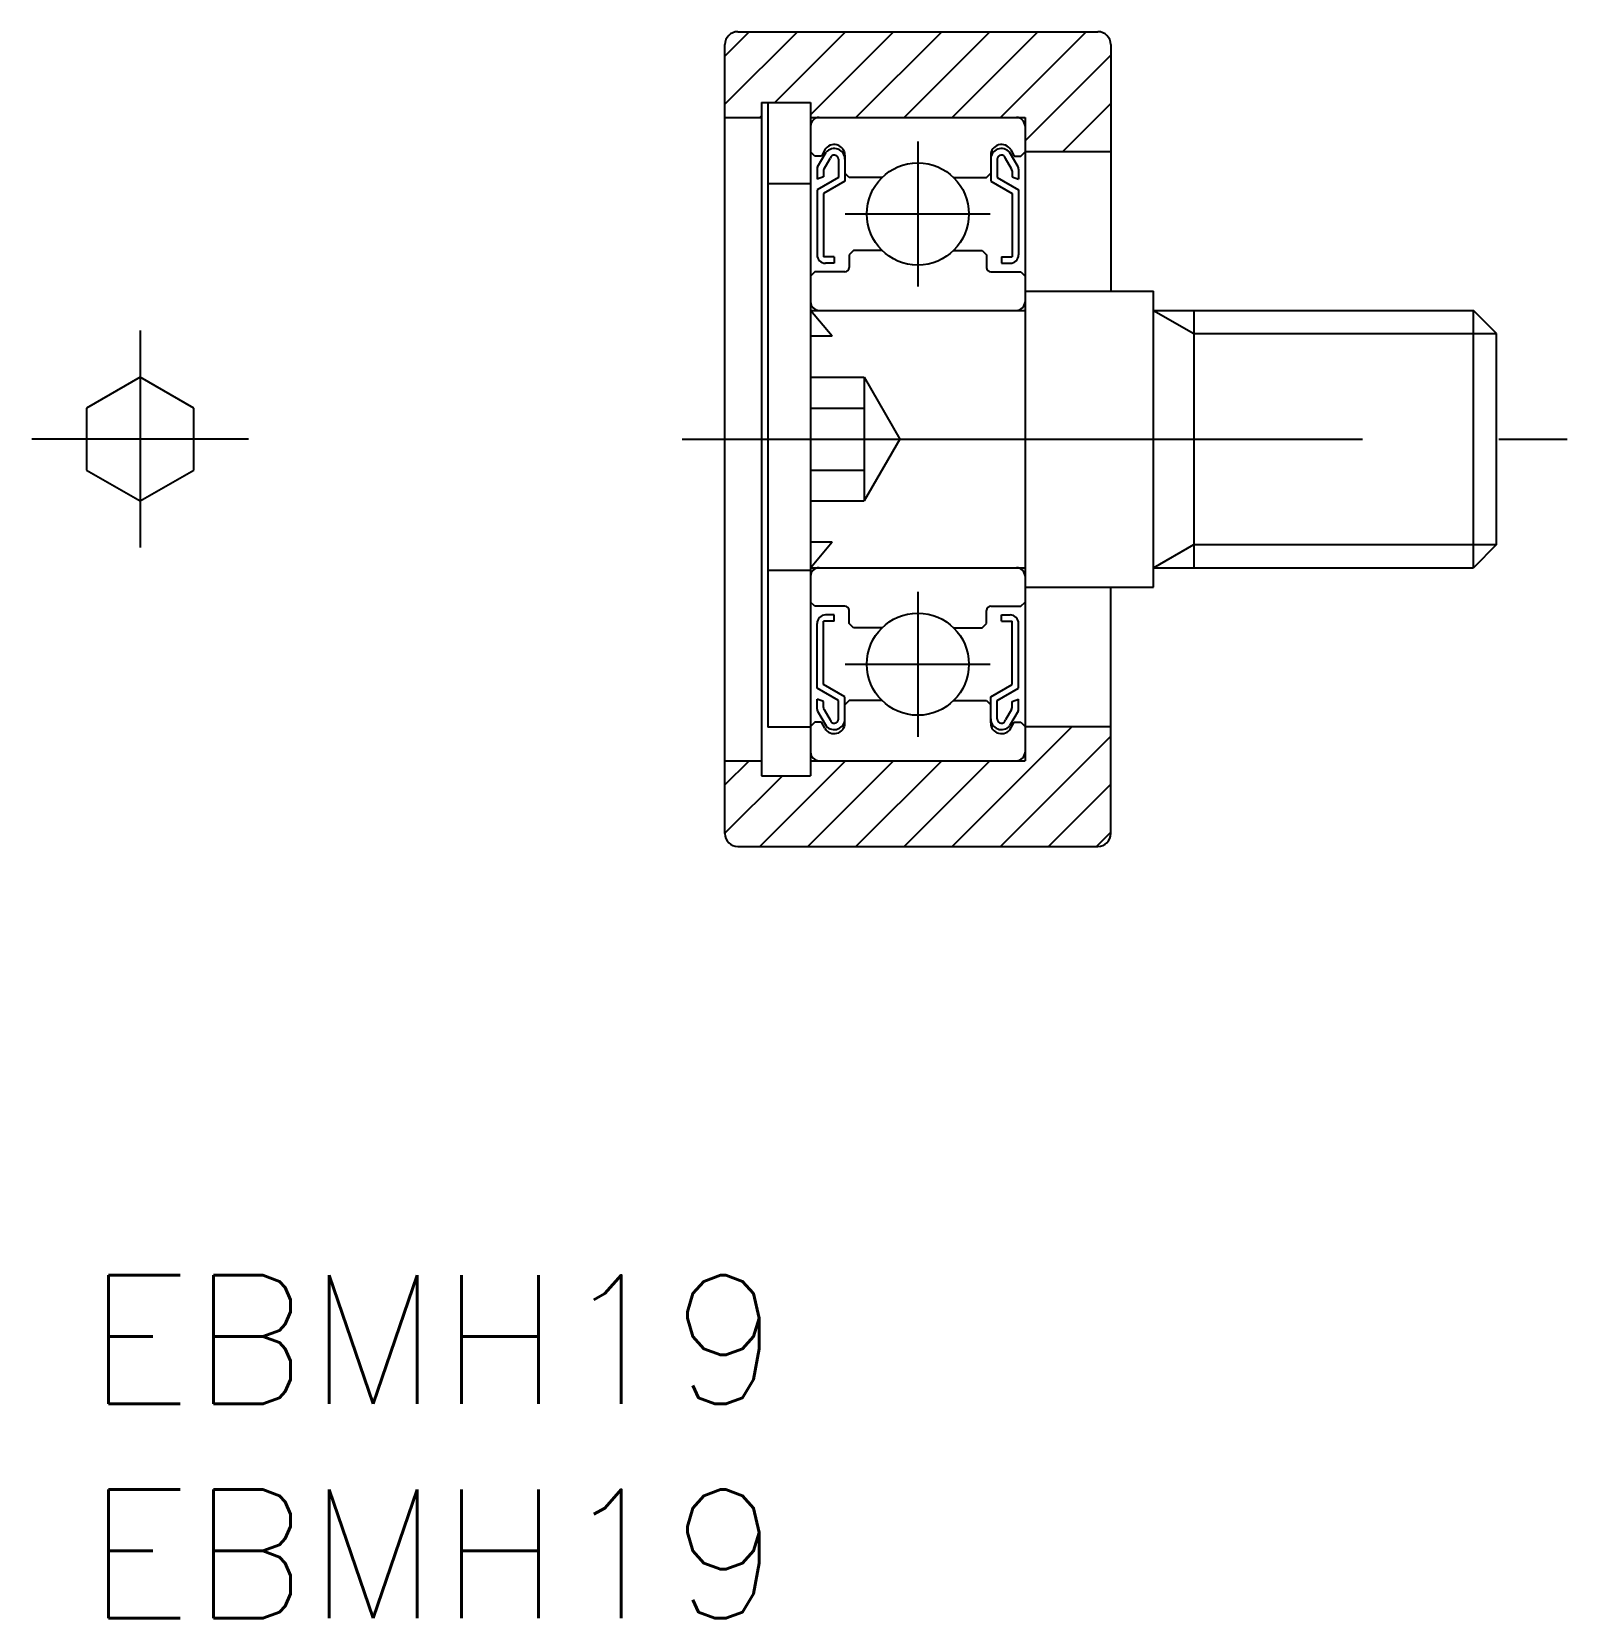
# Model space of a CAD drawing. Extents: x -1.3 to 34.5, y -8 to 29.
import ezdxf

# ---------------------------------------------------------------- set-up
doc = ezdxf.new("R2010")
doc.units = 0
doc.header["$LTSCALE"] = 0.5
doc.linetypes.add('CENTER', pattern=[50.8, 31.75, -6.35, 6.35, -6.35])
doc.linetypes.add('DASHED', pattern=[19.05, 12.7, -6.35])
for name, color, linetype in [('MSM_CENTER', 1, 'CENTER'), ('MSM_CONTINUOUS', 7, 'CONTINUOUS'), ('MSM_DASHED', 4, 'DASHED'), ('MSM_NARROW', 5, 'CONTINUOUS'), ('MSM_PART_NUMBER', 7, 'CONTINUOUS')]:
    doc.layers.add(name, color=color, linetype=linetype)
doc.styles.get("Standard").update_dxf_attribs({"font": 'txt.shx', "height": 3, "bigfont": 'bigfont.shx'})

# ---------------------------------------------------------------- blocks, each defined once
blk = doc.blocks.new('*U10')
at = {"layer": 'MSM_PART_NUMBER'}
blk.add_text('EBMH19', height=3, dxfattribs=at).set_placement((0, -3))
blk = doc.blocks.new('*U11')
at = {"layer": 'MSM_PART_NUMBER'}
blk.add_text('EBMH19', height=3, dxfattribs=at).set_placement((0, -8))

msp = doc.modelspace()

# ---------------------------------------------------------------- linework, layer by layer
at = {"layer": 'MSM_CENTER'}
for p, q in [((19.389, 26.441), (19.389, 23.059)), ((17.698, 24.75), (21.08, 24.75)), ((1.25, 22.029), (1.25, 16.971)), ((3.779, 19.5), (-1.279, 19.5)), ((13.889, 19.5), (34.538, 19.5)), ((19.389, 15.941), (19.389, 12.559)), ((17.698, 14.25), (21.08, 14.25))]:
    msp.add_line(p, q, dxfattribs=at)
at = {"layer": 'MSM_CONTINUOUS'}
for p, q in [((15.189, 29), (23.589, 29)), ((14.889, 10.3), (14.889, 28.7)), ((23.889, 28.7), (23.889, 22.95)), ((15.739, 27.35), (15.739, 11.65)), ((15.739, 27.35), (16.889, 27.35)), ((15.889, 27.35), (15.889, 12.778)), ((16.889, 27.35), (16.889, 11.65)), ((14.889, 27), (15.739, 27)), ((16.889, 27), (21.889, 27)), ((21.889, 27), (21.889, 12)), ((16.989, 26.1), (16.889, 26.2)), ((17.139, 26.1), (16.989, 26.1)), ((17.052, 25.847), (17.25, 26.188)), ((17.223, 26.245), (17.139, 26.1)), ((17.202, 25.806), (17.342, 26.047)), ((17.539, 26.025), (17.539, 25.6)), ((17.689, 26.12), (17.689, 25.513)), ((21.089, 26.12), (21.089, 25.513)), ((21.239, 26.025), (21.239, 25.6)), ((21.576, 25.806), (21.437, 26.047)), ((21.726, 25.847), (21.528, 26.188)), ((21.556, 26.245), (21.639, 26.1)), ((21.639, 26.1), (21.789, 26.1)), ((21.789, 26.1), (21.889, 26.2)), ((21.889, 26.209), (23.889, 26.209)), ((17.039, 25.797), (17.039, 25.564)), ((17.189, 25.618), (17.039, 25.564)), ((17.539, 25.6), (17.039, 25.311)), ((17.189, 25.756), (17.189, 25.618)), ((17.789, 25.6), (17.689, 25.7)), ((18.555, 25.6), (17.789, 25.6)), ((20.223, 25.6), (20.989, 25.6)), ((20.989, 25.6), (21.089, 25.7)), ((21.239, 25.6), (21.739, 25.311)), ((21.589, 25.756), (21.589, 25.618)), ((21.589, 25.618), (21.739, 25.564)), ((21.739, 25.797), (21.739, 25.564)), ((16.889, 25.45), (15.889, 25.45)), ((17.039, 25.311), (17.039, 23.8)), ((17.689, 25.513), (17.189, 25.225)), ((17.189, 25.225), (17.189, 23.75)), ((21.089, 25.513), (21.589, 25.225)), ((21.589, 25.225), (21.589, 23.75)), ((21.739, 25.311), (21.739, 23.8)), ((17.439, 23.75), (17.189, 23.75)), ((17.439, 23.75), (17.439, 23.6)), ((17.889, 23.9), (17.789, 23.8)), ((17.789, 23.8), (17.789, 23.5)), ((18.555, 23.9), (17.889, 23.9)), ((20.223, 23.9), (20.889, 23.9)), ((20.889, 23.9), (20.989, 23.8)), ((20.989, 23.8), (20.989, 23.5)), ((21.339, 23.75), (21.589, 23.75)), ((21.339, 23.75), (21.339, 23.6)), ((16.989, 23.4), (16.889, 23.3)), ((17.689, 23.4), (16.989, 23.4)), ((17.439, 23.6), (17.239, 23.6)), ((21.089, 23.4), (21.789, 23.4)), ((21.339, 23.6), (21.539, 23.6)), ((21.789, 23.4), (21.889, 23.3)), ((21.889, 22.95), (24.889, 22.95)), ((24.889, 16.05), (24.889, 22.95)), ((16.889, 22.5), (21.889, 22.5)), ((24.889, 22.5), (32.348, 22.5)), ((25.827, 22.5), (25.827, 16.5)), ((32.348, 16.5), (32.348, 22.5)), ((32.889, 21.959), (32.348, 22.5)), ((32.889, 17.042), (32.889, 21.959)), ((1.25, 20.943), (0, 20.222)), ((2.5, 20.222), (1.25, 20.943)), ((0, 20.222), (0, 18.778)), ((2.5, 18.778), (2.5, 20.222)), ((0, 18.778), (1.25, 18.057)), ((1.25, 18.057), (2.5, 18.778)), ((32.889, 17.042), (32.348, 16.5)), ((16.889, 16.438), (15.889, 16.438)), ((16.889, 16.5), (21.889, 16.5)), ((24.889, 16.5), (32.348, 16.5)), ((21.889, 16.05), (24.889, 16.05)), ((23.889, 10.3), (23.889, 16.05)), ((16.989, 15.6), (16.889, 15.7)), ((17.689, 15.6), (16.989, 15.6)), ((21.089, 15.6), (21.789, 15.6)), ((21.789, 15.6), (21.889, 15.7)), ((17.039, 13.689), (17.039, 15.2)), ((17.189, 13.775), (17.189, 15.25)), ((17.439, 15.25), (17.189, 15.25)), ((17.439, 15.4), (17.239, 15.4)), ((17.439, 15.25), (17.439, 15.4)), ((17.789, 15.2), (17.789, 15.5)), ((17.889, 15.1), (17.789, 15.2)), ((20.889, 15.1), (20.989, 15.2)), ((20.989, 15.2), (20.989, 15.5)), ((21.339, 15.4), (21.539, 15.4)), ((21.339, 15.25), (21.339, 15.4)), ((21.339, 15.25), (21.589, 15.25)), ((21.589, 13.775), (21.589, 15.25)), ((21.739, 13.689), (21.739, 15.2)), ((18.555, 15.1), (17.889, 15.1)), ((20.223, 15.1), (20.889, 15.1)), ((17.689, 13.487), (17.189, 13.775)), ((21.089, 13.487), (21.589, 13.775)), ((17.539, 13.4), (17.039, 13.689)), ((17.189, 13.382), (17.039, 13.436)), ((17.039, 13.203), (17.039, 13.436)), ((17.189, 13.244), (17.189, 13.382)), ((17.539, 12.975), (17.539, 13.4)), ((17.689, 12.88), (17.689, 13.487)), ((17.789, 13.4), (17.689, 13.3)), ((18.555, 13.4), (17.789, 13.4)), ((20.223, 13.4), (20.989, 13.4)), ((20.989, 13.4), (21.089, 13.3)), ((21.089, 12.88), (21.089, 13.487)), ((21.239, 13.4), (21.739, 13.689)), ((21.239, 12.975), (21.239, 13.4)), ((21.589, 13.382), (21.739, 13.436)), ((21.589, 13.244), (21.589, 13.382)), ((21.739, 13.203), (21.739, 13.436)), ((17.052, 13.153), (17.25, 12.812)), ((17.202, 13.194), (17.342, 12.953)), ((21.576, 13.194), (21.437, 12.953)), ((21.726, 13.153), (21.528, 12.812)), ((16.889, 12.778), (15.889, 12.778)), ((16.989, 12.9), (16.889, 12.8)), ((17.139, 12.9), (16.989, 12.9)), ((17.223, 12.755), (17.139, 12.9)), ((21.556, 12.755), (21.639, 12.9)), ((21.639, 12.9), (21.789, 12.9)), ((21.789, 12.9), (21.889, 12.8)), ((21.889, 12.8), (23.889, 12.8)), ((14.889, 12), (15.739, 12)), ((16.889, 12), (21.889, 12)), ((15.739, 11.65), (16.889, 11.65)), ((15.189, 10), (23.589, 10))]:
    msp.add_line(p, q, dxfattribs=at)
for centre in [(19.389, 24.75), (19.389, 14.25)]:
    msp.add_circle(centre, 1.191, dxfattribs=at)
for centre, radius, start, end in [((15.189, 28.7), 0.3, 90, 180), ((23.589, 28.7), 0.3, 0, 90), ((17.089, 26.8), 0.2, 90, 180), ((21.689, 26.8), 0.2, 0, 90), ((17.439, 26.12), 0.25, 359.9996, 150.0002), ((17.439, 26.025), 0.25, 0, 139.1892), ((21.339, 26.12), 0.25, 29.9998, 180.0004), ((21.339, 26.025), 0.25, 40.8108, 180), ((17.439, 26.025), 0.1, 0, 167.1373), ((21.339, 26.025), 0.1, 12.8627, 180), ((17.139, 25.797), 0.1, 150.0004, 180), ((17.289, 25.756), 0.1, 149.9997, 180), ((21.489, 25.756), 0.1, 0, 30.0003), ((21.639, 25.797), 0.1, 0, 29.9996), ((17.239, 23.8), 0.2, 180, 270), ((21.539, 23.8), 0.2, 270, 360), ((17.689, 23.5), 0.1, 270.0006, 0), ((21.089, 23.5), 0.1, 180, 269.9994), ((17.089, 22.7), 0.2, 180, 270), ((21.689, 22.7), 0.2, 270, 0), ((17.089, 16.3), 0.2, 90, 180), ((21.689, 16.3), 0.2, 0, 90), ((17.689, 15.5), 0.1, 0, 89.9994), ((21.089, 15.5), 0.1, 90.0006, 180), ((17.239, 15.2), 0.2, 90, 180), ((21.539, 15.2), 0.2, 0, 90), ((17.139, 13.203), 0.1, 180, 209.9996), ((17.289, 13.244), 0.1, 180, 210.0003), ((17.439, 12.975), 0.25, 220.8108, 0), ((17.439, 12.975), 0.1, 192.8627, 0), ((21.339, 12.975), 0.25, 180, 319.1892), ((21.339, 12.975), 0.1, 180, 347.1373), ((21.489, 13.244), 0.1, 329.9997, 0), ((21.639, 13.203), 0.1, 330.0004, 0), ((17.439, 12.88), 0.25, 209.9998, 0.0004), ((21.339, 12.88), 0.25, 179.9996, 330.0002), ((17.089, 12.2), 0.2, 180, 270), ((21.689, 12.2), 0.2, 270, 0), ((15.189, 10.3), 0.3, 180, 270), ((23.589, 10.3), 0.3, 270, 0)]:
    msp.add_arc(centre, radius, start, end, dxfattribs=at)
at = {"layer": 'MSM_DASHED'}
for p, q in [((17.389, 21.9), (16.889, 22.5)), ((17.389, 21.9), (16.889, 21.9)), ((16.889, 20.943), (18.139, 20.943)), ((18.139, 20.943), (18.139, 18.057)), ((18.139, 20.943), (18.972, 19.5)), ((16.889, 20.222), (18.139, 20.222)), ((18.972, 19.5), (18.139, 18.057)), ((16.889, 18.778), (18.139, 18.778)), ((16.889, 18.057), (18.139, 18.057)), ((16.889, 17.1), (17.389, 17.1)), ((16.889, 16.5), (17.389, 17.1))]:
    msp.add_line(p, q, dxfattribs=at)
at = {"layer": 'MSM_NARROW'}
for p, q in [((14.889, 27.31), (16.579, 29)), ((14.889, 28.433), (15.456, 29)), ((16.051, 27.35), (17.701, 29)), ((16.889, 27.065), (18.824, 29)), ((17.946, 27), (19.946, 29)), ((19.069, 27), (21.069, 29)), ((20.192, 27), (22.192, 29)), ((21.314, 27), (23.314, 29)), ((21.889, 26.452), (23.889, 28.452)), ((15.701, 27), (15.739, 27.038)), ((22.768, 26.209), (23.889, 27.33)), ((24.889, 22.5), (25.827, 21.959)), ((25.827, 21.959), (32.889, 21.959)), ((24.889, 16.5), (25.827, 17.042)), ((25.827, 17.042), (32.889, 17.042)), ((20.192, 10), (22.992, 12.8)), ((21.314, 10), (23.889, 12.575)), ((14.889, 11.433), (15.456, 12)), ((15.701, 10), (17.701, 12)), ((16.824, 10), (18.824, 12)), ((17.946, 10), (19.946, 12)), ((19.069, 10), (21.069, 12)), ((14.889, 10.31), (16.229, 11.65)), ((22.437, 10), (23.889, 11.452)), ((23.559, 10), (23.889, 10.33))]:
    msp.add_line(p, q, dxfattribs=at)

# ---------------------------------------------------------------- block references
at = {"layer": 'MSM_CONTINUOUS'}
for name in ['*U10', '*U11']:
    msp.add_blockref(name, (0, 0), dxfattribs=at)

doc.saveas('drawing.dxf')
